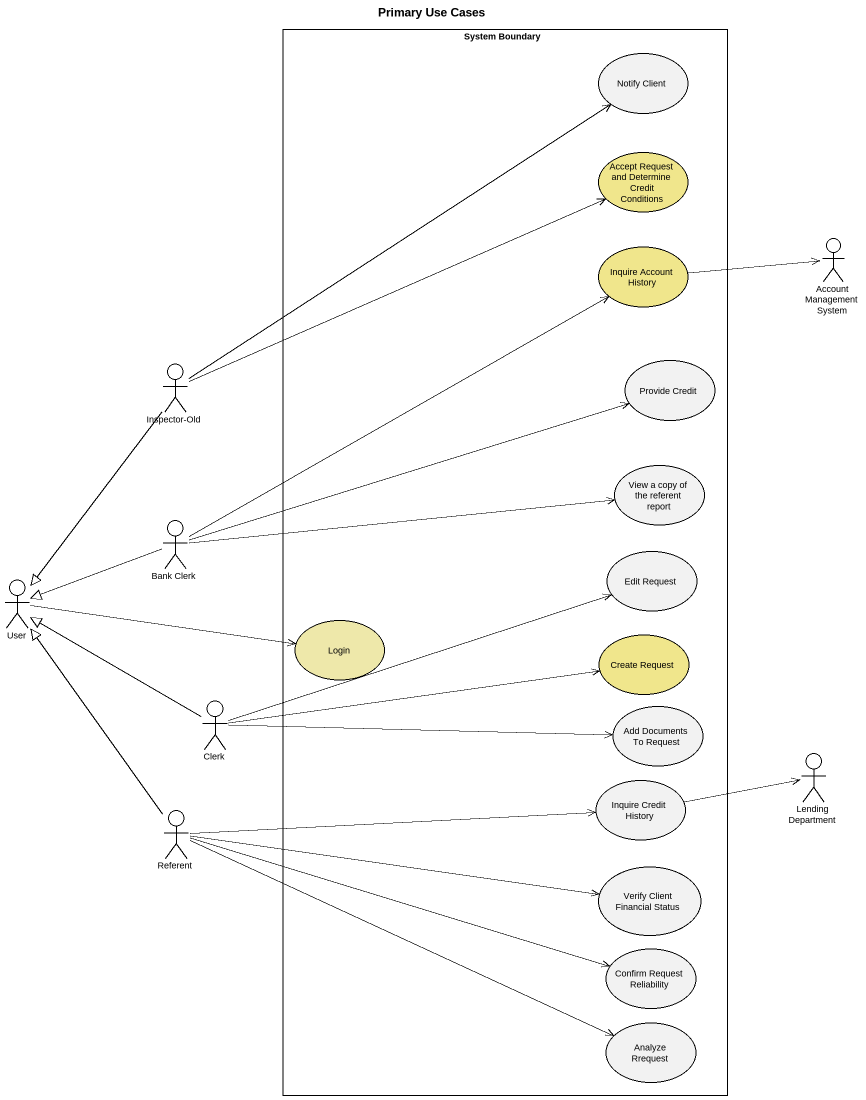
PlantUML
@startuml
title Primary Use Cases
rectangle "System Boundary" as System_Boundary {
  usecase "Notify Client" as Notify_Client
  usecase "Accept Request and Determine Credit Conditions" as Accept_Request_and #F0E68C
  usecase "Inquire Account History" as Inquire_Account_History #F0E68C
  usecase "Provide Credit" as Provide_Credit
  usecase "View a copy of the referent report" as View_a_copy_of_the_referent
  usecase "Edit Request" as Edit_Request
  usecase Login #EEE8AA
  usecase "Create Request" as Create_Request #F0E68C
  usecase "Add Documents To Request" as Add_Documents_To_Request
  usecase "Inquire Credit History" as Inquire_Credit_History
  usecase "Verify Client Financial Status" as Verify_Client_Financial
  usecase "Confirm Request Reliability" as Confirm_Request_Reliability
  usecase "Analyze Rrequest" as Analyze_Rrequest
}
actor "Account Management System" as Account_Management_System
actor "Inspector-Old" as Inspector_Old
actor "Bank Clerk" as Bank_Clerk
actor User
actor Clerk
actor "Lending Department" as Lending_Department
actor Referent
Inquire_Account_History -right-> Account_Management_System
Inspector_Old -up-> Notify_Client
Inspector_Old -right-> Accept_Request_and
Inspector_Old --|> User
Bank_Clerk -up-> Inquire_Account_History
Bank_Clerk -right-> Provide_Credit
Bank_Clerk -right-> View_a_copy_of_the_referent
Bank_Clerk -left-|> User
User -right-> Login
Clerk -up-|> User
Clerk -right-> Edit_Request
Clerk -right-> Create_Request
Clerk -right-> Add_Documents_To_Request
Inquire_Credit_History -right-> Lending_Department
Referent -up-|> User
Referent -right-> Inquire_Credit_History
Referent -right-> Verify_Client_Financial
Referent -right-> Confirm_Request_Reliability
Referent -right-> Analyze_Rrequest
@enduml
